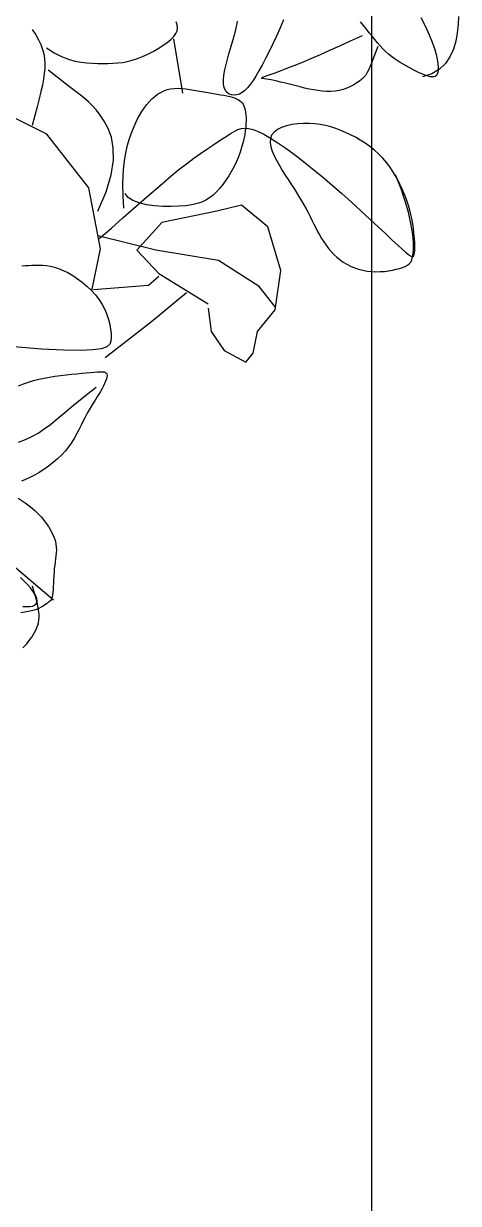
# Model space of a CAD drawing. Header units: metres. Extents: x 10 to 239, y 2 to 253.
# Drawn here: x 103.38 to 105.67, y 47.15 to 53.35 of the extents above; entities that cross this region are included whole.
import ezdxf

# ---------------------------------------------------------------- set-up
doc = ezdxf.new("R2010")
doc.units = ezdxf.units.M
doc.header["$MEASUREMENT"] = 0
doc.layers.add('0marcos', color=10, linetype='Continuous', plot=False)
doc.layers.add('1', color=7, linetype='Continuous')
doc.layers.add('cot200', color=9, linetype='Continuous')
doc.layers.add('bloques ARBOLES', color=7, linetype='Continuous', true_color=0xb8d897)

# ---------------------------------------------------------------- blocks, each defined once
blk = doc.blocks.new('A$C6F4E7DED')
for p, q in [((6.3, 1451.3), (9.1, 1461)), ((12.1, 1458.3), (16, 1463)), ((16, 1463), (20.6, 1467.8)), ((20.6, 1467.8), (25.6, 1472.8)), ((3.1, 1443), (4.2, 1446.3)), ((4.1, 1443), (6.3, 1451.3)), ((4.2, 1446.3), (6.1, 1449.9)), ((6.1, 1449.9), (8.8, 1453.9)), ((8.8, 1453.9), (12.1, 1458.3)), ((0.4, 1425.2), (1.2, 1430.2)), ((1.2, 1430.2), (2.4, 1436.1)), ((2.4, 1436.1), (4.1, 1443)), ((2.7, 1440.1), (3.1, 1443)), ((3.1, 1437.7), (2.7, 1440.1)), ((4.3, 1435.7), (3.1, 1437.7)), ((6.4, 1434.2), (4.3, 1435.7)), ((9.3, 1433.2), (6.4, 1434.2)), ((13, 1432.6), (9.3, 1433.2)), ((17.5, 1432.3), (13, 1432.6)), ((22.5, 1432.3), (17.5, 1432.3)), ((0, 1420.9), (0.4, 1425.2)), ((0, 1417), (0, 1420.9)), ((0.3, 1413.4), (0, 1417)), ((1, 1409.9), (0.3, 1413.4)), ((1.9, 1406.5), (1, 1409.9)), ((3.2, 1403.1), (1.9, 1406.5)), ((4.6, 1399.8), (3.2, 1403.1)), ((6.3, 1396.6), (4.6, 1399.8)), ((8.2, 1393.3), (6.3, 1396.6)), ((10.2, 1390.1), (8.2, 1393.3)), ((12.4, 1387), (10.2, 1390.1)), ((14.7, 1383.9), (12.4, 1387)), ((17.2, 1380.8), (14.7, 1383.9)), ((19.8, 1377.8), (17.2, 1380.8)), ((22.5, 1375), (19.8, 1377.8)), ((39.6, 1094.8), (40.1, 1083.6)), ((40.1, 1083.6), (41.2, 1072)), ((91.8, 1093.3), (85.3, 1080.6)), ((171.6, 1082.2), (175.8, 1087.4)), ((282.9, 1090), (287.5, 1078.8)), ((347.4, 1084.5), (346.7, 1088.1)), ((348.1, 1080.7), (347.4, 1084.5)), ((430.2, 1079), (430.6, 1083.1)), ((430.6, 1083.1), (431.9, 1087.5)), ((41.2, 1072), (43.3, 1060.5)), ((80.1, 1069.2), (75.9, 1059)), ((85.3, 1080.6), (80.1, 1069.2)), ((156, 1062.6), (159.7, 1067.3)), ((159.7, 1067.3), (163.6, 1072.1)), ((163.6, 1072.1), (167.5, 1077.1)), ((167.5, 1077.1), (171.6, 1082.2)), ((189.4, 1060.8), (173.1, 1068.1)), ((287.5, 1078.8), (292.5, 1067.6)), ((292.5, 1067.6), (297.6, 1056.7)), ((349, 1076.8), (348.1, 1080.7)), ((350, 1072.6), (349, 1076.8)), ((351.3, 1067.9), (350, 1072.6)), ((352.7, 1062.6), (351.3, 1067.9)), ((430.9, 1075), (430.2, 1079)), ((432.6, 1071.1), (430.9, 1075)), ((435.5, 1067), (432.6, 1071.1)), ((439.5, 1062.8), (435.5, 1067)), ((627.2, 1069.2), (623.3, 1062.3)), ((632.1, 1076.6), (627.2, 1069.2)), ((43.3, 1060.5), (46.6, 1049.3)), ((75.9, 1059), (72.7, 1050)), ((144.6, 1049.8), (148.4, 1053.9)), ((148.4, 1053.9), (152.2, 1058.1)), ((151.8, 1053.2), (155.8, 1042.3)), ((152.2, 1058.1), (156, 1062.6)), ((204.5, 1054), (189.4, 1060.8)), ((218.5, 1047.8), (204.5, 1054)), ((297.6, 1056.7), (302.7, 1046.2)), ((354.5, 1056.7), (352.7, 1062.6)), ((356.4, 1050.1), (354.5, 1056.7)), ((358.6, 1043), (356.4, 1050.1)), ((422.7, 988.2), (435.5, 1063.8)), ((444.6, 1058.5), (439.5, 1062.8)), ((450.5, 1054.2), (444.6, 1058.5)), ((457, 1050), (450.5, 1054.2)), ((612.6, 1051), (601.7, 1044.3)), ((620.2, 1055.6), (617.8, 1049)), ((623.3, 1062.3), (620.2, 1055.6)), ((46.6, 1049.3), (51.3, 1038.8)), ((51.3, 1038.8), (57.6, 1029.4)), ((68.9, 1035.2), (68.1, 1029.3)), ((70.5, 1042.1), (68.9, 1035.2)), ((72.7, 1050), (70.5, 1042.1)), ((124.6, 1033.5), (128.7, 1036.3)), ((128.7, 1036.3), (132.8, 1039.3)), ((132.8, 1039.3), (136.8, 1042.5)), ((136.8, 1042.5), (140.8, 1046.1)), ((140.8, 1046.1), (144.6, 1049.8)), ((155.8, 1042.3), (159.1, 1033.6)), ((231.4, 1042.1), (218.5, 1047.8)), ((243.3, 1036.9), (231.4, 1042.1)), ((254.2, 1032.2), (243.3, 1036.9)), ((302.7, 1046.2), (307.7, 1036.4)), ((307.7, 1036.4), (312.5, 1027.2)), ((360.7, 1035.5), (358.6, 1043)), ((362.7, 1027.9), (360.7, 1035.5)), ((464, 1046), (457, 1050)), ((471.3, 1042.2), (464, 1046)), ((478.7, 1038.9), (471.3, 1042.2)), ((486, 1036.1), (478.7, 1038.9)), ((493.1, 1033.9), (486, 1036.1)), ((499.9, 1032.2), (493.1, 1033.9)), ((581.9, 1035.4), (572.8, 1032.7)), ((591.5, 1039.2), (581.9, 1035.4)), ((601.7, 1044.3), (591.5, 1039.2)), ((615.2, 1036.1), (614.8, 1029.4)), ((616.2, 1042.6), (615.2, 1036.1)), ((617.8, 1049), (616.2, 1042.6)), ((57.6, 1029.4), (66, 1021.3)), ((66, 1021.3), (76.5, 1015.1)), ((68.1, 1029.3), (67.7, 1024.3)), ((67.7, 1024.3), (67.8, 1020.2)), ((67.8, 1020.2), (68.3, 1016.9)), ((92, 1015.5), (95.8, 1017.3)), ((95.8, 1017.3), (99.8, 1019.3)), ((99.8, 1019.3), (103.8, 1021.4)), ((103.8, 1021.4), (107.9, 1023.6)), ((107.9, 1023.6), (112.1, 1025.9)), ((112.1, 1025.9), (116.3, 1028.3)), ((116.3, 1028.3), (120.5, 1030.8)), ((120.5, 1030.8), (124.6, 1033.5)), ((159.1, 1033.6), (161.8, 1026.6)), ((161.8, 1026.6), (164.2, 1021.1)), ((164.2, 1021.1), (166.3, 1016.8)), ((264.2, 1028.1), (254.2, 1032.2)), ((273.1, 1024.5), (264.2, 1028.1)), ((281.2, 1021.4), (273.1, 1024.5)), ((288.3, 1018.7), (281.2, 1021.4)), ((294.5, 1016.5), (288.3, 1018.7)), ((312.5, 1027.2), (317, 1019.1)), ((317, 1019.1), (321.2, 1011.8)), ((364.4, 1020.4), (362.7, 1027.9)), ((365.7, 1013.2), (364.4, 1020.4)), ((506.7, 1030.9), (499.9, 1032.2)), ((513.4, 1030.1), (506.7, 1030.9)), ((520.1, 1029.6), (513.4, 1030.1)), ((526.9, 1029.3), (520.1, 1029.6)), ((533.8, 1029.3), (526.9, 1029.3)), ((540.9, 1029.4), (533.8, 1029.3)), ((548.3, 1029.6), (540.9, 1029.4)), ((556.1, 1030.1), (548.3, 1029.6)), ((564.2, 1031), (556.1, 1030.1)), ((572.8, 1032.7), (564.2, 1031)), ((593.4, 1007.2), (609.9, 1020.1)), ((614.8, 1029.4), (614.9, 1022.6)), ((614.9, 1022.6), (615.5, 1015.4)), ((68.3, 1016.9), (69.1, 1014.4)), ((69.1, 1014.4), (70.4, 1012.6)), ((70.4, 1012.6), (71.9, 1011.4)), ((71.9, 1011.4), (73.9, 1010.7)), ((73.9, 1010.7), (76.2, 1010.6)), ((76.2, 1010.6), (78.8, 1010.9)), ((76.5, 1015.1), (89.5, 1010.9)), ((78.8, 1010.9), (81.7, 1011.6)), ((81.7, 1011.6), (84.9, 1012.6)), ((84.9, 1012.6), (88.3, 1013.9)), ((88.3, 1013.9), (92, 1015.5)), ((166.3, 1016.8), (168.5, 1013.3)), ((168.5, 1013.3), (170.9, 1010.4)), ((170.9, 1010.4), (173.7, 1007.7)), ((173.7, 1007.7), (176.9, 1005)), ((176.9, 1005), (180.7, 1002.3)), ((180.7, 1002.3), (184.9, 999.8)), ((270.9, 999.6), (276.5, 1001)), ((276.5, 1001), (281.8, 1002.3)), ((281.8, 1002.3), (286.8, 1003.5)), ((286.8, 1003.5), (291.5, 1004.7)), ((291.5, 1004.7), (295.9, 1005.6)), ((299.8, 1014.6), (294.5, 1016.5)), ((295.9, 1005.6), (299.9, 1006.5)), ((304.2, 1013.1), (299.8, 1014.6)), ((299.9, 1006.5), (303.5, 1007.1)), ((303.5, 1007.1), (306.6, 1007.6)), ((307.7, 1011.9), (304.2, 1013.1)), ((306.6, 1007.6), (309.2, 1008)), ((310.4, 1010.9), (307.7, 1011.9)), ((309.2, 1008), (311.2, 1008.4)), ((312.2, 1010.2), (310.4, 1010.9)), ((311.2, 1008.4), (312.5, 1008.7)), ((313.1, 1009.6), (312.2, 1010.2)), ((312.5, 1008.7), (313.2, 1009.1)), ((313.2, 1009.1), (313.1, 1009.6)), ((321.2, 1011.8), (325.2, 1005.5)), ((325.2, 1005.5), (329.1, 1000.1)), ((366.3, 1006.6), (365.7, 1013.2)), ((366.2, 1000.8), (366.3, 1006.6)), ((580.2, 996.9), (593.4, 1007.2)), ((615.5, 1015.4), (616.6, 1007.7)), ((616.6, 1007.7), (618.1, 999.4)), ((184.9, 999.8), (189.5, 997.3)), ((189.5, 997.3), (194.5, 995.2)), ((194.5, 995.2), (199.8, 993.3)), ((199.8, 993.3), (205.3, 991.8)), ((205.3, 991.8), (211, 990.8)), ((211, 990.8), (216.9, 990.4)), ((216.9, 990.4), (222.9, 990.4)), ((222.9, 990.4), (228.9, 990.8)), ((228.9, 990.8), (235.1, 991.6)), ((235.1, 991.6), (241.2, 992.6)), ((241.2, 992.6), (247.3, 993.9)), ((247.3, 993.9), (253.4, 995.2)), ((253.4, 995.2), (259.4, 996.7)), ((259.4, 996.7), (265.2, 998.2)), ((265.2, 998.2), (270.9, 999.6)), ((329.1, 1000.1), (332.8, 995.5)), ((332.8, 995.5), (336.5, 991.9)), ((336.5, 991.9), (340.1, 989)), ((340.1, 989), (343.8, 986.9)), ((343.8, 986.9), (347.6, 985.7)), ((347.6, 985.7), (351.3, 985.2)), ((351.3, 985.2), (354.9, 985.6)), ((354.9, 985.6), (358.2, 986.8)), ((358.2, 986.8), (361.1, 988.9)), ((361.1, 988.9), (363.5, 991.9)), ((365.7, 985.1), (361.5, 984.2)), ((363.5, 991.9), (365.2, 995.9)), ((365.2, 995.9), (366.2, 1000.8)), ((370.2, 985.9), (365.7, 985.1)), ((375.1, 986.8), (370.2, 985.9)), ((380.1, 987.6), (375.1, 986.8)), ((385.4, 988.5), (380.1, 987.6)), ((390.8, 989.5), (385.4, 988.5)), ((396.3, 990.4), (390.8, 989.5)), ((401.9, 991.5), (396.3, 990.4)), ((407.5, 992.5), (401.9, 991.5)), ((413.1, 993.4), (407.5, 992.5)), ((418.7, 994.2), (413.1, 993.4)), ((424.2, 994.7), (418.7, 994.2)), ((429.5, 994.9), (424.2, 994.7)), ((434.7, 994.8), (429.5, 994.9)), ((439.8, 994.1), (434.7, 994.8)), ((444.6, 993), (439.8, 994.1)), ((449.2, 991.3), (444.6, 993)), ((453.6, 989.2), (449.2, 991.3)), ((457.8, 986.6), (453.6, 989.2)), ((461.9, 983.5), (457.8, 986.6)), ((561, 981.9), (569.5, 988.7)), ((569.5, 988.7), (580.2, 996.9)), ((618.1, 999.4), (620.1, 990.3)), ((620.1, 990.3), (622.5, 980.3)), ((337.9, 970.3), (336.9, 967.7)), ((339.1, 972.6), (337.9, 970.3)), ((340.4, 974.6), (339.1, 972.6)), ((342, 976.4), (340.4, 974.6)), ((343.8, 977.9), (342, 976.4)), ((345.9, 979.3), (343.8, 977.9)), ((348.3, 980.4), (345.9, 979.3)), ((351.1, 981.5), (348.3, 980.4)), ((354.1, 982.5), (351.1, 981.5)), ((357.6, 983.4), (354.1, 982.5)), ((361.5, 984.2), (357.6, 983.4)), ((465.8, 980), (461.9, 983.5)), ((469.5, 976.2), (465.8, 980)), ((473.1, 971.9), (469.5, 976.2)), ((476.6, 967.3), (473.1, 971.9)), ((542.9, 964.4), (548.3, 970.4)), ((548.3, 970.4), (554.1, 976)), ((554.1, 976), (561, 981.9)), ((622.5, 980.3), (625.3, 969.3)), ((625.3, 969.3), (628.5, 957)), ((335.1, 958.2), (334.9, 954.3)), ((334.9, 954.3), (334.9, 950.2)), ((335.5, 961.7), (335.1, 958.2)), ((336.1, 964.9), (335.5, 961.7)), ((336.9, 967.7), (336.1, 964.9)), ((479.9, 962.4), (476.6, 967.3)), ((483.2, 957), (479.9, 962.4)), ((486.2, 951.3), (483.2, 957)), ((532, 949.1), (537.6, 957.5)), ((537.6, 957.5), (542.9, 964.4)), ((611.9, 931.2), (656.3, 953.4)), ((628.5, 957), (632.1, 943.3)), ((196.4, 933.5), (203.2, 936.4)), ((203.2, 936.4), (210.2, 939)), ((210.2, 939), (217.2, 941.3)), ((217.2, 941.3), (224.4, 943.1)), ((224.4, 943.1), (231.7, 944.5)), ((231.7, 944.5), (239.3, 945.5)), ((239.3, 945.5), (247.1, 946)), ((247.1, 946), (255.2, 946)), ((255.2, 946), (263.3, 945.5)), ((263.3, 945.5), (271.2, 944.4)), ((271.2, 944.4), (278.7, 942.7)), ((278.7, 942.7), (285.5, 940.5)), ((285.5, 940.5), (291.3, 937.6)), ((291.3, 937.6), (296, 934.1)), ((325.2, 937.7), (318.2, 934.9)), ((331.3, 939.2), (325.2, 937.7)), ((336.6, 939.6), (331.3, 939.2)), ((334.9, 950.2), (335, 945.7)), ((335, 945.7), (335.4, 940.9)), ((335.4, 940.9), (336, 935.7)), ((336, 935.7), (336.8, 930.2)), ((341.5, 939), (336.6, 939.6)), ((346.1, 937.5), (341.5, 939)), ((350.7, 935.2), (346.1, 937.5)), ((355.6, 932.3), (350.7, 935.2)), ((489.2, 945.1), (486.2, 951.3)), ((492, 938.5), (489.2, 945.1)), ((494.7, 931.4), (492, 938.5)), ((522.2, 926.7), (526.6, 938.9)), ((526.6, 938.9), (532, 949.1)), ((169.3, 918.6), (176, 922.8)), ((176, 922.8), (182.7, 926.7)), ((182.7, 926.7), (189.5, 930.2)), ((189.5, 930.2), (196.4, 933.5)), ((290.6, 919), (279.5, 911.4)), ((300.8, 925.5), (290.6, 919)), ((296, 934.1), (299.3, 929.9)), ((299.3, 929.9), (301.1, 925)), ((301.4, 919.5), (300.4, 913.6)), ((310, 930.9), (300.8, 925.5)), ((301.1, 925), (301.4, 919.5)), ((318.2, 934.9), (310, 930.9)), ((336.8, 930.2), (337.9, 924.5)), ((337.9, 924.5), (339.2, 918.6)), ((361, 928.9), (355.6, 932.3)), ((367, 925), (361, 928.9)), ((373.8, 920.7), (367, 925)), ((381.2, 915.8), (373.8, 920.7)), ((497.2, 923.8), (494.7, 931.4)), ((499.6, 915.7), (497.2, 923.8)), ((519.5, 912), (522.2, 926.7)), ((553.3, 856.5), (611.9, 931.2)), ((144.5, 897.6), (150.3, 903.5)), ((150.3, 903.5), (156.4, 909)), ((156.4, 909), (162.8, 914)), ((162.8, 914), (169.3, 918.6)), ((267.7, 902.8), (255.2, 893.3)), ((279.5, 911.4), (267.7, 902.8)), ((298.5, 907.3), (295.7, 900.8)), ((300.4, 913.6), (298.5, 907.3)), ((339.2, 918.6), (341, 912.4)), ((341, 912.4), (343, 906.1)), ((343, 906.1), (345.5, 899.6)), ((389.3, 910.4), (381.2, 915.8)), ((398.1, 904.3), (389.3, 910.4)), ((407.5, 897.5), (398.1, 904.3)), ((501.7, 906.9), (499.6, 915.7)), ((503.5, 897.2), (501.7, 906.9)), ((519.3, 894.8), (519.5, 912)), ((133.9, 884.2), (139, 891.2)), ((139, 891.2), (144.5, 897.6)), ((255.2, 893.3), (242.3, 883)), ((288.5, 887.4), (284.5, 880.7)), ((292.3, 894.1), (288.5, 887.4)), ((295.7, 900.8), (292.3, 894.1)), ((345.5, 899.6), (348.3, 893)), ((348.3, 893), (351.5, 886.3)), ((351.5, 886.3), (355.1, 879.7)), ((417.5, 890), (407.5, 897.5)), ((428.2, 881.8), (417.5, 890)), ((505, 886.4), (503.5, 897.2)), ((505.9, 874.3), (505, 886.4)), ((522.3, 874.6), (519.3, 894.8)), ((119.4, 855.3), (126.9, 874.7)), ((124.8, 869.3), (129.2, 876.9)), ((129.2, 876.9), (133.9, 884.2)), ((228.9, 872), (215.3, 860.4)), ((242.3, 883), (228.9, 872)), ((280.5, 874.3), (276.5, 868)), ((284.5, 880.7), (280.5, 874.3)), ((355.1, 879.7), (358.9, 873.3)), ((358.9, 873.3), (363, 867.1)), ((439.4, 872.6), (428.2, 881.8)), ((451.3, 862.7), (439.4, 872.6)), ((506.2, 860.7), (505.9, 874.3)), ((529.4, 851.1), (522.3, 874.6)), ((113.6, 838), (119.4, 855.3)), ((114.2, 846.2), (117.3, 853.8)), ((117.3, 853.8), (120.9, 861.6)), ((120.9, 861.6), (124.8, 869.3)), ((215.3, 860.4), (201.7, 848.4)), ((268.6, 855.8), (264.9, 850)), ((272.5, 861.8), (268.6, 855.8)), ((276.5, 868), (272.5, 861.8)), ((363, 867.1), (367.2, 861.2)), ((367.2, 861.2), (371.6, 855.7)), ((371.6, 855.7), (376.1, 850.8)), ((463.8, 851.9), (451.3, 862.7)), ((505.9, 845.4), (506.2, 860.7)), ((537.1, 771.7), (553.3, 856.5)), ((109, 832), (111.4, 838.9)), ((109.2, 822.7), (113.6, 838)), ((111.4, 838.9), (114.2, 846.2)), ((201.7, 848.4), (188.2, 836.3)), ((257.8, 838.5), (254.5, 833)), ((261.3, 844.2), (257.8, 838.5)), ((264.9, 850), (261.3, 844.2)), ((376.1, 850.8), (380.7, 846.4)), ((380.7, 846.4), (385.6, 842.6)), ((385.6, 842.6), (390.8, 839.4)), ((390.8, 839.4), (396.5, 836.7)), ((477.1, 840.2), (463.8, 851.9)), ((491.3, 827.8), (477.1, 840.2)), ((483.6, 835.4), (492.4, 838.7)), ((492.4, 838.7), (498.9, 843)), ((498.9, 843), (502.8, 848.4)), ((504.8, 828.3), (505.9, 845.4)), ((541.2, 824.2), (529.4, 851.1)), ((105.5, 819.6), (107.1, 825.5)), ((106, 809.1), (109.2, 822.7)), ((107.1, 825.5), (109, 832)), ((175.1, 824.4), (162.7, 812.9)), ((188.2, 836.3), (175.1, 824.4)), ((248.6, 822), (245.9, 816.6)), ((251.5, 827.4), (248.6, 822)), ((254.5, 833), (251.5, 827.4)), ((304.7, 802), (341.1, 832.3)), ((341.1, 832.3), (375.4, 824.2)), ((375.4, 824.2), (452.2, 808.1)), ((396.5, 836.7), (403, 834.5)), ((403, 834.5), (410.3, 832.8)), ((410.3, 832.8), (418.6, 831.6)), ((418.6, 831.6), (428.2, 830.8)), ((428.2, 830.8), (438.9, 830.4)), ((438.9, 830.4), (450.4, 830.6)), ((450.4, 830.6), (462.1, 831.4)), ((462.1, 831.4), (473.4, 833)), ((473.4, 833), (483.6, 835.4)), ((506.3, 814.6), (491.3, 827.8)), ((102.5, 803.8), (103.2, 808.8)), ((103.2, 808.8), (104.2, 814)), ((103.9, 797.3), (106, 809.1)), ((104.2, 814), (105.5, 819.6)), ((162.7, 812.9), (151.1, 802.2)), ((240.6, 806.1), (238, 800.9)), ((243.2, 811.3), (240.6, 806.1)), ((245.9, 816.6), (243.2, 811.3)), ((452.2, 808.1), (486.6, 769.7)), ((522.2, 800.6), (506.3, 814.6)), ((100.6, 785.4), (101, 789.9)), ((101, 789.9), (101.4, 794.4)), ((101.4, 794.4), (101.8, 799.1)), ((101.8, 799.1), (102.5, 803.8)), ((102.7, 787.2), (103.9, 797.3)), ((140.7, 792.4), (131.6, 783.8)), ((151.1, 802.2), (140.7, 792.4)), ((232.6, 790.9), (229.8, 786)), ((235.4, 795.9), (232.6, 790.9)), ((238, 800.9), (235.4, 795.9)), ((286.5, 741.4), (304.7, 802)), ((460.3, 769.7), (541.2, 789.9)), ((539.1, 785.9), (522.2, 800.6)), ((100, 772.8), (100.1, 776.7)), ((100.1, 769.2), (100, 772.8)), ((100.1, 776.7), (100.3, 780.9)), ((100.3, 780.9), (100.6, 785.4)), ((102.1, 778.5), (102.7, 787.2)), ((102.1, 771.2), (102.1, 778.5)), ((102.5, 765.2), (102.1, 771.2)), ((124, 776.8), (117.9, 771.1)), ((131.6, 783.8), (124, 776.8)), ((220.3, 772.2), (216.7, 768)), ((223.6, 776.7), (220.3, 772.2)), ((226.8, 781.3), (223.6, 776.7)), ((229.8, 786), (226.8, 781.3)), ((549.2, 713.2), (537.1, 771.7)), ((100.4, 766.2), (100.1, 769.2)), ((100.9, 763.7), (100.4, 766.2)), ((101.6, 762), (100.9, 763.7)), ((102.7, 761), (101.6, 762)), ((103.2, 760.3), (102.5, 765.2)), ((104.2, 760.9), (102.7, 761)), ((104.4, 756.4), (103.2, 760.3)), ((106.3, 761.8), (104.2, 760.9)), ((105.9, 753.3), (104.4, 756.4)), ((109.2, 763.7), (106.3, 761.8)), ((113, 766.8), (109.2, 763.7)), ((117.9, 771.1), (113, 766.8)), ((204.4, 756.6), (199.7, 753.3)), ((208.8, 760.1), (204.4, 756.6)), ((212.9, 763.9), (208.8, 760.1)), ((216.7, 768), (212.9, 763.9)), ((316.8, 719.2), (373.4, 755.6)), ((373.4, 755.6), (460.3, 769.7)), ((486.6, 769.7), (456.3, 737.4)), ((107.9, 750.8), (105.9, 753.3)), ((110.5, 748.9), (107.9, 750.8)), ((113.5, 747.2), (110.5, 748.9)), ((117.1, 745.8), (113.5, 747.2)), ((121.3, 744.4), (117.1, 745.8)), ((126, 743.2), (121.3, 744.4)), ((131.2, 742), (126, 743.2)), ((136.7, 741.1), (131.2, 742)), ((142.5, 740.3), (136.7, 741.1)), ((148.4, 739.9), (142.5, 740.3)), ((154.5, 739.8), (148.4, 739.9)), ((160.6, 740.1), (154.5, 739.8)), ((166.6, 740.8), (160.6, 740.1)), ((172.5, 742), (166.6, 740.8)), ((178.3, 743.5), (172.5, 742)), ((184, 745.4), (178.3, 743.5)), ((189.4, 747.7), (184, 745.4)), ((194.7, 750.4), (189.4, 747.7)), ((199.7, 753.3), (194.7, 750.4)), ((294.6, 686.9), (286.5, 741.4)), ((582.7, 738.5), (576, 734.6)), ((589.2, 741.7), (582.7, 738.5)), ((595.5, 744.2), (589.2, 741.7)), ((601.4, 746.1), (595.5, 744.2)), ((607.1, 747.5), (601.4, 746.1)), ((612.5, 748.3), (607.1, 747.5)), ((617.8, 748.8), (612.5, 748.3)), ((622.9, 749), (617.8, 748.8)), ((627.8, 749), (622.9, 749)), ((632.7, 748.8), (627.8, 749)), ((637.4, 748.6), (632.7, 748.8)), ((642.1, 748.3), (637.4, 748.6)), ((646.9, 748.1), (642.1, 748.3)), ((456.3, 737.4), (387.6, 695)), ((470.4, 721.2), (456.3, 733.4)), ((562.6, 725.1), (556.1, 719.6)), ((569.3, 730.1), (562.6, 725.1)), ((576, 734.6), (569.3, 730.1)), ((294.6, 691), (316.8, 719.2)), ((466.4, 670.8), (417.9, 711.1)), ((547.2, 715.2), (470.4, 721.2)), ((544.3, 707.5), (539.3, 700.9)), ((550, 713.7), (544.3, 707.5)), ((556.1, 719.6), (550, 713.7)), ((535, 694.1), (531.4, 687.2)), ((539.3, 700.9), (535, 694.1)), ((318.9, 656.6), (294.6, 686.9)), ((387.6, 688.9), (383.5, 656.6)), ((526.1, 673.3), (524.4, 666.6)), ((528.4, 680.2), (526.1, 673.3)), ((531.4, 687.2), (528.4, 680.2)), ((324.9, 626.4), (318.9, 656.6)), ((383.5, 656.6), (365.3, 630.4)), ((531, 620.3), (466.4, 670.8)), ((523.2, 660.1), (522.5, 654)), ((524.4, 666.6), (523.2, 660.1)), ((522.5, 654), (522.3, 648.5)), ((522.3, 648.5), (522.7, 643.4)), ((522.7, 643.4), (524.4, 639.1)), ((335, 614.2), (324.9, 626.4)), ((365.3, 630.4), (335, 614.2)), ((524.4, 639.1), (528.6, 635.5)), ((528.6, 635.5), (536.1, 632.8)), ((536.1, 632.8), (548, 631.1)), ((548, 631.1), (565.1, 630.3)), ((565.1, 630.3), (588.6, 630.7)), ((588.6, 630.7), (619.3, 632.3)), ((619.3, 632.3), (657.7, 635.3)), ((528.4, 597.4), (528.1, 595.6)), ((528.1, 595.6), (528.4, 593.3)), ((529.1, 598.8), (528.4, 597.4)), ((528.4, 593.3), (529.1, 590.7)), ((530.4, 599.8), (529.1, 598.8)), ((529.1, 590.7), (530.2, 587.7)), ((532.3, 600.4), (530.4, 599.8)), ((534.8, 600.6), (532.3, 600.4)), ((537.9, 600.6), (534.8, 600.6)), ((541.6, 600.4), (537.9, 600.6)), ((546, 600), (541.6, 600.4)), ((551.2, 599.6), (546, 600)), ((557, 599.1), (551.2, 599.6)), ((563.4, 598.5), (557, 599.1)), ((570.3, 597.9), (563.4, 598.5)), ((577.6, 597.2), (570.3, 597.9)), ((585.2, 596.4), (577.6, 597.2)), ((592.9, 595.4), (585.2, 596.4)), ((600.7, 594.4), (592.9, 595.4)), ((608.3, 593.1), (600.7, 594.4)), ((615.8, 591.8), (608.3, 593.1)), ((623.1, 590.2), (615.8, 591.8)), ((530.2, 587.7), (531.6, 584.4)), ((531.6, 584.4), (533.3, 580.9)), ((533.3, 580.9), (535.2, 577.2)), ((535.2, 577.2), (537.4, 573.4)), ((560.4, 565.8), (543.4, 579.4)), ((630.3, 588.4), (623.1, 590.2)), ((637.3, 586.3), (630.3, 588.4)), ((644.2, 583.9), (637.3, 586.3)), ((651.1, 581.1), (644.2, 583.9)), ((537.4, 573.4), (539.7, 569.5)), ((539.7, 569.5), (542.2, 565.5)), ((542.2, 565.5), (544.8, 561.3)), ((544.8, 561.3), (547.5, 557)), ((574.7, 554.1), (560.4, 565.8)), ((547.5, 557), (550.2, 552.5)), ((550.2, 552.5), (552.9, 547.8)), ((552.9, 547.8), (555.7, 542.9)), ((555.7, 542.9), (558.5, 537.7)), ((587, 543.8), (574.7, 554.1)), ((597.6, 535.1), (587, 543.8)), ((558.5, 537.7), (561.2, 532.3)), ((561.2, 532.3), (564, 526.6)), ((564, 526.6), (566.9, 520.8)), ((607, 527.5), (597.6, 535.1)), ((615.7, 521.1), (607, 527.5)), ((566.9, 520.8), (570, 514.8)), ((570, 514.8), (573.3, 508.8)), ((573.3, 508.8), (577.1, 502.8)), ((624.1, 515.5), (615.7, 521.1)), ((632.6, 510.7), (624.1, 515.5)), ((641.7, 506.4), (632.6, 510.7)), ((577.1, 502.8), (581.3, 496.8)), ((581.3, 496.8), (586, 490.9)), ((651.3, 502.7), (641.7, 506.4)), ((586, 490.9), (591.3, 485.2)), ((591.3, 485.2), (597, 479.7)), ((597, 479.7), (603.2, 474.5)), ((603.2, 474.5), (609.6, 469.5)), ((609.6, 469.5), (616.1, 464.9)), ((616.1, 464.9), (622.7, 460.7)), ((622.7, 460.7), (629.1, 456.9)), ((629.1, 456.9), (635.4, 453.6)), ((635.4, 453.6), (641.4, 450.8)), ((641.4, 450.8), (647.2, 448.5)), ((634.5, 412.7), (628.4, 407.6)), ((642.2, 418.4), (634.5, 412.7)), ((651.7, 424.8), (642.2, 418.4)), ((615.9, 394.1), (612.7, 389.8)), ((619.3, 398.4), (615.9, 394.1)), ((623.4, 402.8), (619.3, 398.4)), ((628.4, 407.6), (623.4, 402.8)), ((607.2, 381.4), (604.9, 377.2)), ((609.8, 385.6), (607.2, 381.4)), ((612.7, 389.8), (609.8, 385.6)), ((600.1, 364.8), (599.3, 360.8)), ((601.4, 368.9), (600.1, 364.8)), ((603, 373), (601.4, 368.9)), ((602.7, 283), (705.9, 370.7)), ((604.9, 377.2), (603, 373)), ((598.8, 356.8), (598.7, 352.8)), ((598.7, 352.8), (598.9, 348.7)), ((599.3, 360.8), (598.8, 356.8)), ((598.9, 348.7), (599.2, 344.6)), ((599.2, 344.6), (599.8, 340.4)), ((599.8, 340.4), (600.3, 336.1)), ((600.3, 336.1), (600.9, 331.6)), ((600.9, 331.6), (601.5, 326.9)), ((601.5, 326.9), (601.9, 321.9)), ((601.9, 321.9), (602.2, 316.9)), ((602.2, 316.9), (602.5, 311.8)), ((602.5, 311.8), (602.7, 306.8)), ((602.7, 306.8), (603, 302.1)), ((603, 302.1), (603.3, 297.7)), ((603.3, 297.7), (603.6, 293.7)), ((603.6, 293.7), (604, 290.3)), ((604, 290.3), (604.6, 287.6)), ((604.6, 287.6), (605.3, 285.4)), ((605.3, 285.4), (606.1, 283.7)), ((606.1, 283.7), (607, 282.3)), ((607, 282.3), (608.2, 281.2)), ((608.2, 281.2), (609.5, 280.1)), ((609.5, 280.1), (611, 279.1)), ((611, 279.1), (612.6, 277.9)), ((612.6, 277.9), (614.5, 276.5)), ((614.5, 276.5), (616.8, 274.9)), ((616.8, 274.9), (619.6, 273.2)), ((619.6, 273.2), (623.2, 271.5)), ((623.2, 271.5), (627.7, 269.8)), ((627.7, 269.8), (633.2, 268.2)), ((633.2, 268.2), (640.1, 266.7)), ((640.1, 266.7), (648.3, 265.4))]:
    blk.add_line(p, q)
blk = doc.blocks.new('asddsd')
at = {"layer": 'bloques ARBOLES', "xscale": -0.00378276582045174, "yscale": 0.00378276582045174, "zscale": 0.00378276582045174}
for p in [(87.1913, 39.9464, 1.2423), (84.8357, 35.5649, 1.2423)]:
    blk.add_blockref('A$C6F4E7DED', p, dxfattribs=at)

msp = doc.modelspace()

# ---------------------------------------------------------------- linework, layer by layer
at = {"layer": '0marcos'}
msp.add_lwpolyline([(18.38943, 8.17099), (105.215, 8.17099), (105.215, 62.39456), (18.38943, 62.39456)], close=True, dxfattribs=at)
at = {"layer": 'cot200'}
for points, knots in [([(105.215, 34.10371), (103.29078, 34.12742), (101.5175, 34.52126), (99.89572, 35.28658), (99.01349, 35.70291), (98.17608, 36.22917), (97.3836, 36.86557), (94.26818, 39.36743), (91.84697, 43.57158), (90.12537, 49.4912), (89.99638, 49.9347), (89.87133, 50.38782), (89.75033, 50.85097), (88.88037, 54.18111), (88.22034, 58.02966), (87.76942, 62.39456)], [2.7323709, 2.7323709, 2.7323709, 2.7323709, 2.9382831, 2.9382831, 2.9382831, 3.0502975, 3.0502975, 3.0502975, 3.4906512, 3.4906512, 3.4906512, 3.5236424, 3.5236424, 3.5236424, 3.7608538, 3.7608538, 3.7608538, 3.7608538]), ([(105.215, 38.77893), (103.21805, 39.64315), (101.44463, 41.05548), (99.89572, 43.01834), (98.29825, 45.04274), (96.93959, 47.65274), (95.82084, 50.85097), (94.68617, 54.09467), (93.79828, 57.94346), (93.15601, 62.39456)], [2.92332982, 2.92332982, 2.92332982, 2.92332982, 3.17348293, 3.17348293, 3.17348293, 3.43147912, 3.43147912, 3.43147912, 3.69314249, 3.69314249, 3.69314249, 3.69314249])]:
    msp.add_open_spline(points, degree=3, knots=knots, dxfattribs=at)

# ---------------------------------------------------------------- block references
at = {"layer": '1', "lineweight": 0}
msp.add_blockref('asddsd', (18.62841, 9.30206), dxfattribs=at)

doc.saveas('drawing.dxf')
